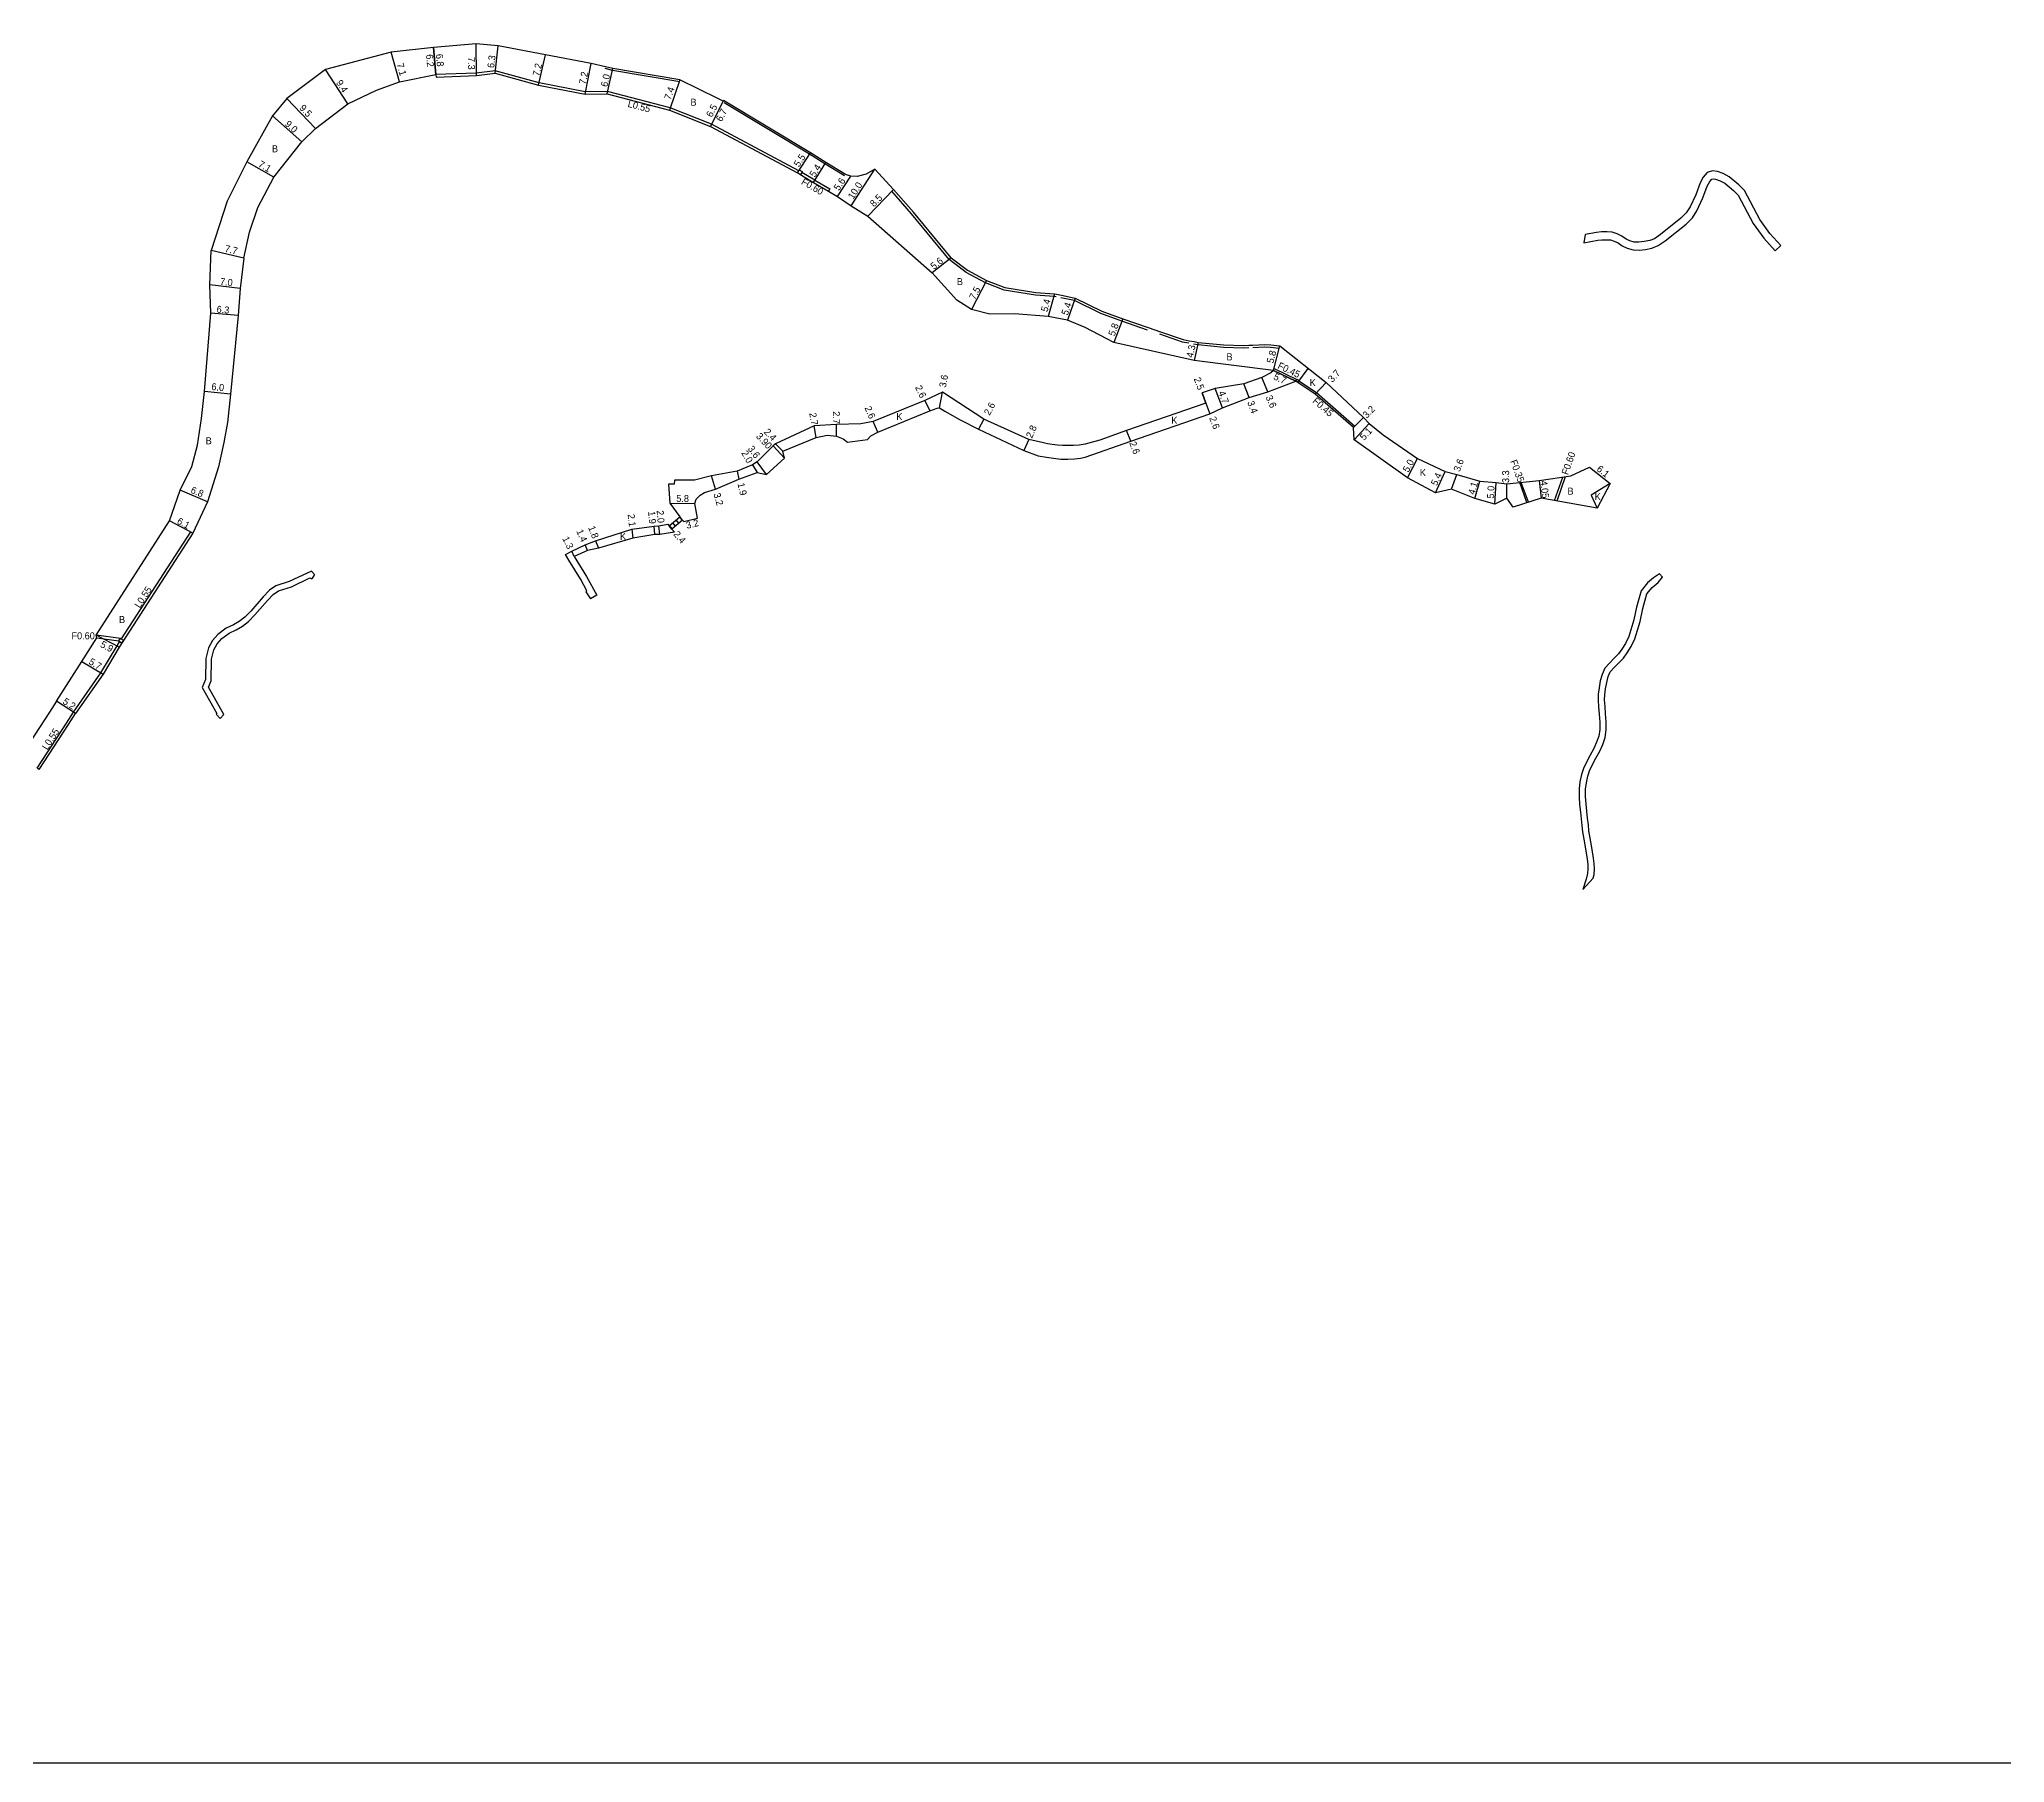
# Model space of a CAD drawing. Header units: metres. Extents: x 4000 to 8000, y -96000 to -93000.
# Drawn here: x 6473.3 to 6924.4, y -94800 to -94404.5 of the extents above; entities that cross this region are included whole.
import ezdxf

# ---------------------------------------------------------------- set-up
doc = ezdxf.new("R2010")
doc.units = ezdxf.units.M
doc.header["$LTSCALE"] = 2.5
for name, color, linetype in [('その他', 7, 'Continuous'), ('側溝・桝', 7, 'Continuous'), ('図郭', 7, 'Continuous'), ('幅員', 7, 'Continuous'), ('歩道・分離帯・安全施設', 7, 'Continuous'), ('舗装', 7, 'Continuous'), ('道路', 7, 'Continuous')]:
    doc.layers.add(name, color=color, linetype=linetype)
doc.styles.get("Standard").update_dxf_attribs({"font": ''})
doc.styles.get('Standard').set_extended_font_data('@MS PGothic')

msp = doc.modelspace()

# ---------------------------------------------------------------- linework, layer by layer
at = {"layer": 'その他'}
for points in [[(6617.84, -94516.15), (6620.31, -94514.08)], [(6620.82, -94514.88), (6620.21, -94514.16)], [(6620.89, -94514.82), (6620.31, -94514.08)], [(6618.49, -94516.92), (6617.84, -94516.15)], [(6618.56, -94516.86), (6617.91, -94516.09)], [(6620.89, -94514.82), (6618.49, -94516.92)], [(6619.31, -94516.2), (6618.68, -94515.45)], [(6620.06, -94515.54), (6619.44, -94514.81)]]:
    msp.add_lwpolyline(points, dxfattribs=at)
at = {"layer": '側溝・桝'}
for points in [[(6647.57, -94434.65), (6627.55, -94423.98), (6618.07, -94420.24), (6603.69, -94416.48), (6598.6, -94416.53), (6588, -94414.49), (6577.92, -94411.73), (6573.57, -94412.28), (6564.32, -94412.58)], [(6651.25, -94436.83), (6648.28, -94435.03)], [(6651.25, -94436.83), (6654.69, -94438.82)], [(6654.69, -94438.82), (6654.39, -94439.34)], [(6756.51, -94480.48), (6756.7, -94480.08), (6761.89, -94482.58)], [(6756.51, -94480.48), (6761.64, -94482.96)], [(6762.38, -94482.91), (6766.39, -94485.56), (6775.23, -94493.24)], [(6775.23, -94493.24), (6774.93, -94493.58)], [(6821.03, -94510.32), (6822.92, -94504.96)], [(6821.63, -94510.42), (6823.59, -94504.86)], [(6814.71, -94510.83), (6813.04, -94506.21)], [(6815.05, -94510.73), (6813.4, -94506.18)], [(6492.16, -94542.12), (6508.09, -94517.56)], [(6508.09, -94517.56), (6508.55, -94517.85)], [(6491.93, -94542.01), (6486.38, -94541.23)], [(6481.16, -94558.88), (6487.45, -94549.9), (6491.13, -94543.7), (6491.72, -94542.79)], [(6486.51, -94541.85), (6491.57, -94542.56)], [(6473.3, -94572.08), (6472.83, -94571.78), (6479.54, -94561.43), (6481.16, -94558.88)]]:
    msp.add_lwpolyline(points, dxfattribs=at)
for points in [[(6647.28, -94435.12), (6647.7, -94434.44), (6648.38, -94434.86), (6648.28, -94435.03), (6647.97, -94435.54)], [(6761.64, -94482.96), (6761.97, -94482.46), (6762.46, -94482.78), (6762.13, -94483.28)], [(6492.19, -94543.09), (6491.51, -94542.65), (6491.57, -94542.56), (6491.93, -94542.01), (6491.95, -94541.98), (6492.62, -94542.42)]]:
    msp.add_lwpolyline(points, close=True, dxfattribs=at)
at = {"layer": '図郭'}
msp.add_lwpolyline([(6400, -94800), (7200, -94800), (7200, -94200), (6400, -94200)], close=True, dxfattribs=at)
at = {"layer": '幅員'}
for points in [[(6564.32, -94412.58), (6563.75, -94406.41)], [(6563.75, -94406.41), (6564.32, -94412.58), (6564.37, -94413.18)], [(6573.64, -94412.83), (6573.56, -94405.53)], [(6577.88, -94412.29), (6578.62, -94406.03)], [(6555.99, -94414.27), (6554.05, -94407.44)], [(6587.88, -94415.02), (6589.48, -94408.05)], [(6598.55, -94417.08), (6599.98, -94410.08)], [(6544.07, -94419.32), (6538.98, -94411.42)], [(6603.62, -94417.03), (6604.93, -94411.23)], [(6620.33, -94413.82), (6617.9, -94420.76)], [(6536.65, -94424.97), (6530.14, -94418.06)], [(6627.31, -94424.48), (6630.33, -94418.55)], [(6630.26, -94418.68), (6627.31, -94424.48)], [(6533.53, -94428.05), (6526.84, -94422.03)], [(6527.09, -94436.16), (6520.96, -94432.58)], [(6647.28, -94435.12), (6650.29, -94430.52)], [(6650.95, -94437.35), (6653.79, -94432.76)], [(6656.5, -94440.56), (6659.54, -94435.91)], [(6659.63, -94442.73), (6665.02, -94434.32)], [(6669.37, -94438.98), (6663.44, -94445.06)], [(6520.22, -94454.75), (6512.73, -94452.98)], [(6682.56, -94454.65), (6678.2, -94458.09)], [(6690.71, -94459.87), (6687.24, -94466.51)], [(6519.37, -94461.66), (6512.41, -94460.88)], [(6706.28, -94462.92), (6704.86, -94468.08)], [(6711.04, -94463.87), (6709.28, -94468.98)], [(6518.97, -94467.86), (6512.69, -94467.31)], [(6721.93, -94468.62), (6719.93, -94474.06)], [(6739.27, -94474.04), (6738.32, -94478.23)], [(6756.51, -94480.48), (6757.96, -94474.87)], [(6755.28, -94485.38), (6753.85, -94482.08)], [(6756.51, -94480.48), (6761.64, -94482.96)], [(6517.17, -94485.97), (6511.21, -94485.34)], [(6676.56, -94487.42), (6677.65, -94489.78)], [(6679.91, -94489.05), (6680.57, -94485.51)], [(6741.04, -94487.98), (6740.17, -94485.64)], [(6744.84, -94489.07), (6743.19, -94484.66)], [(6750.93, -94486.72), (6749.72, -94483.54)], [(6768.61, -94483.26), (6766.11, -94485.92)], [(6690.09, -94491.69), (6688.86, -94493.98)], [(6741.04, -94487.98), (6741.95, -94490.42)], [(6774.93, -94493.58), (6777.19, -94491.31)], [(6651.57, -94495.84), (6651.1, -94493.18)], [(6656.26, -94495.6), (6656.22, -94492.9)], [(6665.73, -94494.62), (6664.68, -94492.24)], [(6700.39, -94496.3), (6699.24, -94498.85)], [(6723.78, -94496.71), (6722.84, -94494.29)], [(6778.51, -94492.63), (6775.07, -94496.4)], [(6644.35, -94500.64), (6641.69, -94497.79)], [(6642.29, -94497.31), (6643.95, -94499.05)], [(6787.26, -94505.1), (6789.61, -94500.68)], [(6628.48, -94507.7), (6627.58, -94504.68)], [(6633.42, -94503.58), (6633.85, -94505.43)], [(6637.01, -94502.14), (6638.01, -94503.88)], [(6640.18, -94504.35), (6638.04, -94501.45)], [(6793.69, -94508.57), (6795.94, -94503.66)], [(6797.36, -94507.77), (6798.63, -94504.4)], [(6829.06, -94502.66), (6833.83, -94506.47)], [(6511.93, -94510.62), (6505.66, -94508)], [(6802.74, -94509.86), (6803.89, -94505.93)], [(6807.36, -94511.19), (6807.61, -94506.2)], [(6810.1, -94509.82), (6810.1, -94509.28), (6810.09, -94506.52)], [(6817.48, -94505.75), (6817.97, -94509.77)], [(6833.83, -94506.47), (6829.45, -94509.09)], [(6617.97, -94510.93), (6623.77, -94511.01)], [(6621.25, -94515.15), (6624.35, -94514.36)], [(6508.55, -94517.85), (6503.15, -94515.01)], [(6609.28, -94516.89), (6609.53, -94518.97)], [(6614.58, -94518.14), (6614.41, -94516.24)], [(6615.68, -94518.15), (6615.51, -94516.16)], [(6617.53, -94515.78), (6617.84, -94516.15), (6618.49, -94516.92), (6619.07, -94517.62)], [(6596.07, -94523.16), (6595.49, -94522)], [(6599.14, -94521.79), (6598.57, -94520.51)], [(6600.98, -94519.59), (6601.61, -94521.27)], [(6491.6, -94543.99), (6486.38, -94541.23)], [(6483.03, -94547.25), (6487.92, -94550.18)], [(6481.62, -94559.18), (6477.24, -94556.38)]]:
    msp.add_lwpolyline(points, dxfattribs=at)
at = {"layer": '歩道・分離帯・安全施設'}
for points in [[(6620.26, -94414.22), (6604.85, -94411.62), (6603.17, -94411.23)], [(6658.07, -94435.85), (6653.58, -94433.1), (6650.08, -94430.86), (6630.49, -94419.11)], [(6682.09, -94455.03), (6673.43, -94444.55), (6668.92, -94439.37)], [(6706.65, -94463.61), (6706.2, -94463.52), (6701.95, -94463.21), (6694.75, -94462.05), (6690.45, -94460.41), (6685.99, -94457.98), (6682.09, -94455.03)], [(6727.61, -94471.22), (6721.73, -94469.18), (6716.9, -94467.43), (6710.85, -94464.45), (6707.75, -94463.83)], [(6737.1, -94474.26), (6735.67, -94474), (6730.44, -94472.19)], [(6750.88, -94475.31), (6749.67, -94475.35), (6745.13, -94475.24), (6739.18, -94474.63), (6738.2, -94474.46)], [(6757.88, -94475.46), (6755.88, -94475.2), (6754.46, -94475.16), (6751.81, -94475.27)]]:
    msp.add_lwpolyline(points, dxfattribs=at)
at = {"layer": '舗装'}
for points in [[(6761.64, -94482.96), (6756.51, -94480.48)], [(6762.13, -94483.28), (6764.49, -94480.01)], [(6802.74, -94509.86), (6803.89, -94505.93)], [(6833.83, -94506.47), (6829.45, -94509.09), (6830.83, -94512.07)]]:
    msp.add_lwpolyline(points, dxfattribs=at)
at = {"layer": '道路'}
for points in [[(6669.37, -94438.98), (6665.02, -94434.32), (6663.06, -94435.41), (6660.99, -94436), (6659.54, -94435.91), (6658.28, -94435.51), (6653.79, -94432.76), (6650.29, -94430.52), (6630.33, -94418.55), (6630.26, -94418.68), (6629.04, -94418.09), (6620.33, -94413.82), (6604.93, -94411.23), (6603.26, -94410.84), (6599.98, -94410.08), (6589.48, -94408.05), (6578.62, -94406.03), (6573.56, -94405.53), (6563.75, -94406.41), (6554.05, -94407.44), (6538.98, -94411.42), (6530.14, -94418.06), (6526.84, -94422.03), (6520.96, -94432.58), (6516.4, -94441.67), (6512.73, -94452.98)], [(6533.53, -94428.05), (6536.65, -94424.97), (6544.07, -94419.32), (6550.7, -94416.15), (6555.99, -94414.27), (6564.32, -94412.58), (6564.37, -94413.18), (6573.64, -94412.83), (6577.88, -94412.29), (6587.88, -94415.02), (6598.55, -94417.08), (6603.62, -94417.03), (6617.9, -94420.76), (6627.31, -94424.48), (6647.28, -94435.12)], [(6520.22, -94454.75), (6521.54, -94448.76), (6523.44, -94443.06), (6527.09, -94436.16), (6533.53, -94428.05)], [(6647.28, -94435.12), (6647.84, -94435.46), (6650.95, -94437.35)], [(6650.95, -94437.35), (6654.39, -94439.34), (6656.5, -94440.56), (6659.63, -94442.73), (6663.44, -94445.06), (6678.2, -94458.09)], [(6827.73, -94451.2), (6830.95, -94450.61), (6831.91, -94450.51), (6833.09, -94450.48), (6833.89, -94450.52), (6834.73, -94450.83), (6835.63, -94451.22), (6836.58, -94451.89), (6837.71, -94452.45), (6839.06, -94452.81), (6840.46, -94452.87), (6841.9, -94452.71), (6843.4, -94452.42), (6844.85, -94451.84), (6846.41, -94450.77), (6851.23, -94446.92), (6852.68, -94445.46), (6853.72, -94443.84), (6855.11, -94440.89), (6856.1, -94438.21), (6856.68, -94437.16), (6857.12, -94436.62), (6857.47, -94436.51), (6858, -94436.56), (6859.02, -94436.97), (6860.09, -94437.53), (6862.1, -94439.19), (6863.18, -94440.26), (6866.65, -94446.78), (6869.09, -94450.17), (6871.64, -94453.03)], [(6872.98, -94451.82), (6870.49, -94449.04), (6868.19, -94445.83), (6864.64, -94439.18), (6863.31, -94437.86), (6861.09, -94436.02), (6859.78, -94435.33), (6858.44, -94434.8), (6857.28, -94434.67), (6856.07, -94435.07), (6855.18, -94436.15), (6854.46, -94437.45), (6853.45, -94440.19), (6852.14, -94442.97), (6851.27, -94444.32), (6850.03, -94445.57), (6845.34, -94449.32), (6844, -94450.25), (6842.9, -94450.68), (6841.63, -94450.92), (6840.4, -94451.07), (6839.33, -94451.02), (6838.35, -94450.76), (6837.51, -94450.34), (6836.52, -94449.64), (6835.4, -94449.16), (6834.26, -94448.73), (6833.11, -94448.68), (6831.79, -94448.71), (6830.69, -94448.82), (6828.07, -94449.3)], [(6682.56, -94454.65), (6673.89, -94444.17), (6669.37, -94438.98)], [(6828.07, -94449.3), (6827.73, -94451.2)], [(6520.22, -94454.75), (6519.37, -94461.66), (6518.97, -94467.86), (6517.17, -94485.97), (6516.47, -94492.4), (6515.67, -94497.05), (6514.43, -94502.58), (6511.93, -94510.62), (6508.55, -94517.85)], [(6512.69, -94467.31), (6512.41, -94460.88), (6512.73, -94452.98)], [(6682.56, -94454.65), (6686.28, -94457.45), (6690.71, -94459.87), (6694.91, -94461.46), (6702.02, -94462.61), (6706.28, -94462.92), (6706.77, -94463.02), (6707.87, -94463.24), (6711.04, -94463.87), (6717.14, -94466.88), (6721.93, -94468.62), (6727.81, -94470.65), (6730.64, -94471.63), (6735.82, -94473.42), (6737.21, -94473.67), (6738.31, -94473.87), (6739.27, -94474.04), (6745.17, -94474.64), (6749.67, -94474.76), (6750.85, -94474.71), (6751.78, -94474.67), (6754.45, -94474.57), (6755.92, -94474.6), (6757.96, -94474.87), (6768.61, -94483.26), (6777.19, -94491.31), (6778.51, -94492.63), (6781.71, -94495.3), (6789.61, -94500.68), (6795.94, -94503.66), (6798.63, -94504.4), (6803.89, -94505.93), (6807.61, -94506.2), (6810.09, -94506.52), (6817.48, -94505.75), (6824.82, -94504.68), (6829.06, -94502.66)], [(6872.98, -94451.82), (6871.64, -94453.03)], [(6756.51, -94480.48), (6738.32, -94478.23), (6719.93, -94474.06), (6713.35, -94470.65), (6709.28, -94468.98), (6704.86, -94468.08), (6697.1, -94467.5), (6691.43, -94467.54), (6687.24, -94466.51), (6683.9, -94464.33), (6678.2, -94458.09)], [(6486.51, -94541.85), (6486.38, -94541.23), (6503.15, -94515.01), (6505.66, -94508), (6508.27, -94502.51), (6509.58, -94497.62), (6510.55, -94491.48), (6511.21, -94485.34), (6512.69, -94467.31)], [(6663.38, -94496.33), (6664.13, -94495.47), (6665.73, -94494.62), (6677.65, -94489.78), (6679.38, -94489.15), (6679.91, -94489.05), (6681.1, -94489.86), (6684.62, -94491.82), (6688.86, -94493.98), (6699.24, -94498.85), (6702.54, -94500.07), (6704.41, -94500.39), (6706.09, -94500.65), (6707.72, -94500.82), (6709.34, -94500.83), (6710.85, -94500.78), (6712.24, -94500.64), (6713.34, -94500.41), (6723.78, -94496.71), (6741.95, -94490.42), (6744.84, -94489.07), (6750.93, -94486.72), (6755.28, -94485.38), (6761.64, -94482.96)], [(6756.51, -94480.48), (6755.92, -94481.07), (6753.85, -94482.08), (6749.72, -94483.54), (6743.19, -94484.66), (6740.17, -94485.64), (6741.04, -94487.98)], [(6810.1, -94509.82), (6807.36, -94511.19), (6802.74, -94509.86), (6797.36, -94507.77), (6793.69, -94508.57), (6787.26, -94505.1), (6775.07, -94496.4), (6774.93, -94493.58), (6766.11, -94485.92), (6761.64, -94482.96)], [(6741.04, -94487.98), (6722.84, -94494.29), (6716.67, -94496.46), (6714.69, -94497.05), (6713.29, -94497.37), (6711.96, -94497.62), (6710.63, -94497.71), (6709.38, -94497.75), (6708.09, -94497.73), (6706.95, -94497.67), (6705.73, -94497.51), (6704.68, -94497.34), (6703.78, -94497.14), (6700.39, -94496.3), (6690.09, -94491.69), (6680.57, -94485.51), (6676.56, -94487.42), (6664.68, -94492.24), (6661.82, -94492.71), (6656.22, -94492.9), (6651.1, -94493.18), (6642.29, -94497.31), (6641.69, -94497.79), (6638.04, -94501.45), (6637.01, -94502.14), (6633.42, -94503.58), (6627.58, -94504.68), (6623.7, -94505.7), (6619.04, -94505.67), (6619.01, -94506.58), (6617.68, -94506.62), (6617.97, -94510.93), (6620.31, -94514.08)], [(6621.25, -94515.15), (6624.35, -94514.36), (6623.77, -94511.01), (6624.05, -94510.04), (6624.94, -94509.08), (6625.94, -94508.48), (6628.48, -94507.7), (6633.85, -94505.43), (6638.01, -94503.88), (6640.18, -94504.35), (6644.35, -94500.64), (6643.95, -94499.05), (6651.57, -94495.84), (6654.11, -94495.33), (6656.26, -94495.6), (6657.8, -94496.2), (6658.75, -94496.94), (6663.38, -94496.33)], [(6829.06, -94502.66), (6833.83, -94506.47)], [(6833.83, -94506.47), (6830.83, -94512.07), (6817.97, -94509.77), (6811.54, -94511.87), (6810.1, -94509.82)], [(6594.06, -94522.76), (6595.49, -94522), (6598.57, -94520.51), (6600.98, -94519.59), (6609.28, -94516.89), (6614.41, -94516.24), (6615.51, -94516.16), (6617.53, -94515.78), (6617.84, -94516.15), (6620.31, -94514.08)], [(6508.55, -94517.85), (6491.6, -94543.99), (6487.92, -94550.18), (6481.62, -94559.18)], [(6620.89, -94514.82), (6618.49, -94516.92), (6619.07, -94517.62), (6615.68, -94518.15), (6614.58, -94518.14), (6609.53, -94518.97), (6601.61, -94521.27), (6599.14, -94521.79), (6596.07, -94523.16)], [(6620.89, -94514.82), (6621.25, -94515.15)], [(6598.69, -94531.27), (6598.94, -94531.08), (6597.57, -94528.44), (6594.83, -94524.02), (6594.06, -94522.76)], [(6596.07, -94523.16), (6598.89, -94527.81), (6601.22, -94532.04), (6599.82, -94532.94)], [(6536.44, -94527.32), (6535.75, -94526.52), (6530.66, -94528.96), (6527.59, -94529.91), (6526.14, -94530.9), (6524.67, -94532.45), (6521.81, -94535.72), (6520.46, -94537.12), (6519.19, -94538.11), (6517.85, -94538.85), (6516.17, -94539.64), (6514.27, -94541.06), (6513.06, -94542.5), (6512.12, -94544.11), (6511.52, -94546.56), (6511.46, -94551.41), (6510.66, -94553.27), (6514.04, -94559.24), (6513.89, -94559.4)], [(6514.8, -94560.33), (6515.63, -94559.41), (6512.11, -94553.19), (6512.75, -94551.69), (6512.82, -94546.73), (6513.34, -94544.6), (6514.13, -94543.25), (6515.17, -94542.01), (6516.84, -94540.76), (6518.44, -94540), (6519.9, -94539.2), (6521.34, -94538.09), (6522.76, -94536.6), (6525.63, -94533.32), (6526.99, -94531.89), (6528.16, -94531.09), (6531.14, -94530.17), (6535.41, -94528.12)], [(6535.41, -94528.12), (6535.84, -94528.29)], [(6536.44, -94527.32), (6535.84, -94528.29)], [(6845.13, -94527.19), (6843.79, -94528.07), (6842.34, -94529.2), (6840.89, -94531.05), (6839.86, -94534.78), (6839.26, -94537.76), (6838.06, -94541.53), (6837.34, -94543.13), (6836.45, -94544.48), (6835.7, -94545.52), (6834.65, -94546.59), (6833.62, -94547.63), (6832.55, -94548.8), (6831.94, -94550.26), (6831.55, -94551.75), (6831.27, -94553.33), (6831.07, -94554.77), (6831.03, -94556.12), (6831.13, -94557.72), (6831.27, -94559.39), (6831.42, -94561.2), (6831.41, -94562.86), (6831.17, -94564.4), (6830.7, -94565.81), (6830.06, -94567.23), (6829.2, -94568.8), (6827.77, -94571.59), (6827.21, -94573.19), (6826.86, -94574.87), (6826.68, -94576.52), (6826.67, -94578.34), (6826.8, -94580.1), (6826.98, -94581.83), (6827.15, -94583.41), (6827.32, -94584.94), (6827.45, -94586.37), (6827.73, -94588.07), (6828.04, -94589.78), (6828.53, -94592.68), (6828.67, -94593.77), (6828.72, -94594.85), (6828.64, -94595.9), (6828.3, -94597.2), (6827.57, -94599.59)], [(6829.89, -94597.04), (6830.13, -94596.15), (6830.22, -94594.87), (6830.17, -94593.63), (6830.02, -94592.45), (6829.52, -94589.52), (6829.21, -94587.82), (6828.94, -94586.18), (6828.81, -94584.78), (6828.64, -94583.25), (6828.47, -94581.67), (6828.29, -94579.97), (6828.17, -94578.29), (6828.18, -94576.6), (6828.34, -94575.1), (6828.66, -94573.59), (6829.15, -94572.18), (6830.52, -94569.5), (6831.4, -94567.9), (6832.11, -94566.36), (6832.63, -94564.75), (6832.91, -94562.98), (6832.92, -94561.14), (6832.76, -94559.26), (6832.63, -94557.62), (6832.54, -94556.1), (6832.57, -94554.9), (6832.75, -94553.56), (6833.01, -94552.07), (6833.36, -94550.75), (6833.83, -94549.63), (6834.71, -94548.67), (6835.72, -94547.65), (6836.85, -94546.49), (6837.69, -94545.33), (6838.66, -94543.85), (6839.46, -94542.06), (6840.71, -94538.14), (6841.32, -94535.13), (6842.26, -94531.74), (6843.41, -94530.27), (6844.85, -94529.14), (6845.79, -94527.94)], [(6845.13, -94527.19), (6845.79, -94527.94)], [(6598.69, -94531.27), (6599.82, -94532.94)], [(6477.24, -94556.38), (6483.03, -94547.25), (6486.51, -94541.85)], [(6477.24, -94556.38), (6475.63, -94558.91), (6468.93, -94569.26), (6467, -94572.24)], [(6473.3, -94572.08), (6480, -94561.72), (6481.62, -94559.18)], [(6513.89, -94559.4), (6514.8, -94560.33)], [(6827.57, -94599.59), (6829.89, -94597.04)]]:
    msp.add_lwpolyline(points, dxfattribs=at)

# ---------------------------------------------------------------- texts
at = {"layer": '側溝・桝'}
for s, rotation, p in [('L0.55', 345.363, (6608.22, -94419.98)), ('F0.60', 329.9958, (6648.02, -94437.64)), ('F0.45', 334.2441, (6757.34, -94479.94)), ('F0.45', 319.0378, (6765.37, -94487.72)), ('F0.35', 289.8994, (6810.85, -94501.32)), ('F0.60', 70.6176, (6824.11, -94504.58)), ('L0.55', 57.0302, (6496.36, -94535.16)), ('L0.55', 57.0893, (6475.14, -94567.73))]:
    msp.add_text(s, height=1.6, rotation=rotation, dxfattribs=at).set_placement(p)
msp.add_text('F0.60', height=1.6, dxfattribs=at).set_placement((6480.68, -94542.18))
at = {"layer": '幅員'}
for s, rotation, p in [('7.1', 285.8822, (6555.28, -94410.2)), ('6.2', 275.2839, (6562.04, -94408.01)), ('6.8', 275.2839, (6564.31, -94407.91)), ('7.3', 270.5809, (6571.67, -94408.56)), ('6.3', 83.2296, (6577.68, -94411.15)), ('7.2', 77.0713, (6588.04, -94413.06)), ('9.4', 302.8143, (6541.32, -94414.46)), ('7.2', 78.4288, (6598.69, -94414.95)), ('6.0', 77.3111, (6603.66, -94415.52)), ('9.5', 313.2726, (6532.86, -94420.38)), ('7.4', 70.7195, (6618.17, -94418.52)), ('6.5', 63.0573, (6627.66, -94422.53)), ('9.0', 318.0038, (6529.53, -94424.16)), ('6.7', 63.0605, (6629.9, -94423.54)), ('7.1', 329.6895, (6523.39, -94433.61)), ('5.5', 56.8904, (6647.65, -94433.94)), ('5.4', 58.2615, (6651.29, -94436.29)), ('5.6', 56.8101, (6656.81, -94439.38)), ('10.0', 57.3341, (6660.1, -94441.34)), ('8.5', 45.6673, (6664.89, -94443.09)), ('7.7', 346.7092, (6515.75, -94453.23)), ('5.6', 38.3567, (6678.6, -94457.44)), ('7.0', 353.602, (6514.69, -94460.84)), ('7.5', 62.4304, (6688.02, -94464.38)), ('5.4', 74.6284, (6704.66, -94467.17)), ('5.4', 70.9443, (6709.31, -94467.96)), ('6.3', 354.9917, (6513.94, -94467.21)), ('5.8', 69.8312, (6720.06, -94472.74)), ('4.3', 77.2501, (6738.03, -94477.67)), ('5.8', 75.5199, (6756.48, -94478.97)), ('3.6', 79.4547, (6681.35, -94484.51)), ('2.5', 290.5328, (6738.22, -94482.41)), ('5.7', 334.2463, (6756.39, -94482.44)), ('3.7', 46.8648, (6770.04, -94483.35)), ('6.0', 353.954, (6512.73, -94484.95)), ('2.6', 294.8874, (6674.25, -94484.35)), ('4.7', 290.5361, (6743.85, -94485.53)), ('3.4', 290.9347, (6750.49, -94487.81)), ('3.6', 293.4599, (6754.7, -94486.61)), ('2.7', 279.9785, (6649.99, -94490.32)), ('2.7', 270.8275, (6655.42, -94489.87)), ('2.6', 293.7253, (6662.65, -94489.1)), ('2.6', 61.9171, (6691.4, -94490.93)), ('2.6', 290.5287, (6741.76, -94491.41)), ('3.2', 45.1463, (6777.95, -94491.6)), ('3.90', 313.0465, (6637.66, -94495.7)), ('2.4', 313.6552, (6639.48, -94494.72)), ('2.8', 65.7965, (6701.11, -94496.17)), ('5.1', 47.6863, (6777.36, -94496.64)), ('2.0', 299.9759, (6634.33, -94499.42)), ('3.6', 306.437, (6635.81, -94498.48)), ('2.6', 291.2163, (6723.42, -94497.15)), ('5.0', 61.9282, (6787.51, -94504.01)), ('3.6', 69.4505, (6799.27, -94503.87)), ('5.4', 65.2846, (6794.02, -94507.09)), ('3.3', 90.1962, (6810.63, -94506.32)), ('6.1', 321.3569, (6830.56, -94503.37)), ('6.8', 337.3004, (6507.89, -94508.52)), ('5.8', 359.1918, (6619.47, -94510.65)), ('3.2', 286.485, (6627.99, -94508.87)), ('1.9', 283.0354, (6633.51, -94506.47)), ('4.1', 73.6973, (6802.68, -94509.12)), ('5.0', 87.0395, (6807.14, -94509.91)), ('4.05', 276.9636, (6817.75, -94505.86)), ('6.1', 332.1999, (6504.73, -94515.57)), ('2.1', 276.7341, (6608.31, -94513.53)), ('1.9', 274.6733, (6613.02, -94512.85)), ('2.0', 274.6733, (6614.97, -94512.65)), ('3.2', 14.3459, (6621.95, -94516.86)), ('1.3', 296.0526, (6593.28, -94519.05)), ('1.4', 293.8918, (6596.5, -94517.38)), ('1.8', 290.6629, (6599.23, -94516.51)), ('2.4', 309.9765, (6618.72, -94518.16)), ('5.9', 332.0972, (6487.14, -94543.87)), ('5.7', 329.0239, (6484.49, -94547.77)), ('5.2', 327.3919, (6478.52, -94556.86))]:
    msp.add_text(s, height=1.6, rotation=rotation, dxfattribs=at).set_placement(p)
at = {"layer": '舗装'}
for s, p in [('B', (6622.74, -94419.73)), ('B', (6526.69, -94430.42)), ('B', (6683.88, -94460.9)), ('B', (6745.76, -94478.17)), ('K', (6764.84, -94484.09)), ('K', (6669.98, -94491.89)), ('K', (6733.09, -94492.73)), ('B', (6511.48, -94497.43)), ('K', (6790.13, -94504.74)), ('B', (6824.01, -94508.99)), ('K', (6830.26, -94510.24)), ('K', (6606.57, -94519.37)), ('B', (6491.59, -94538.46))]:
    msp.add_text(s, height=1.6, dxfattribs=at).set_placement(p)

doc.saveas('drawing.dxf')
